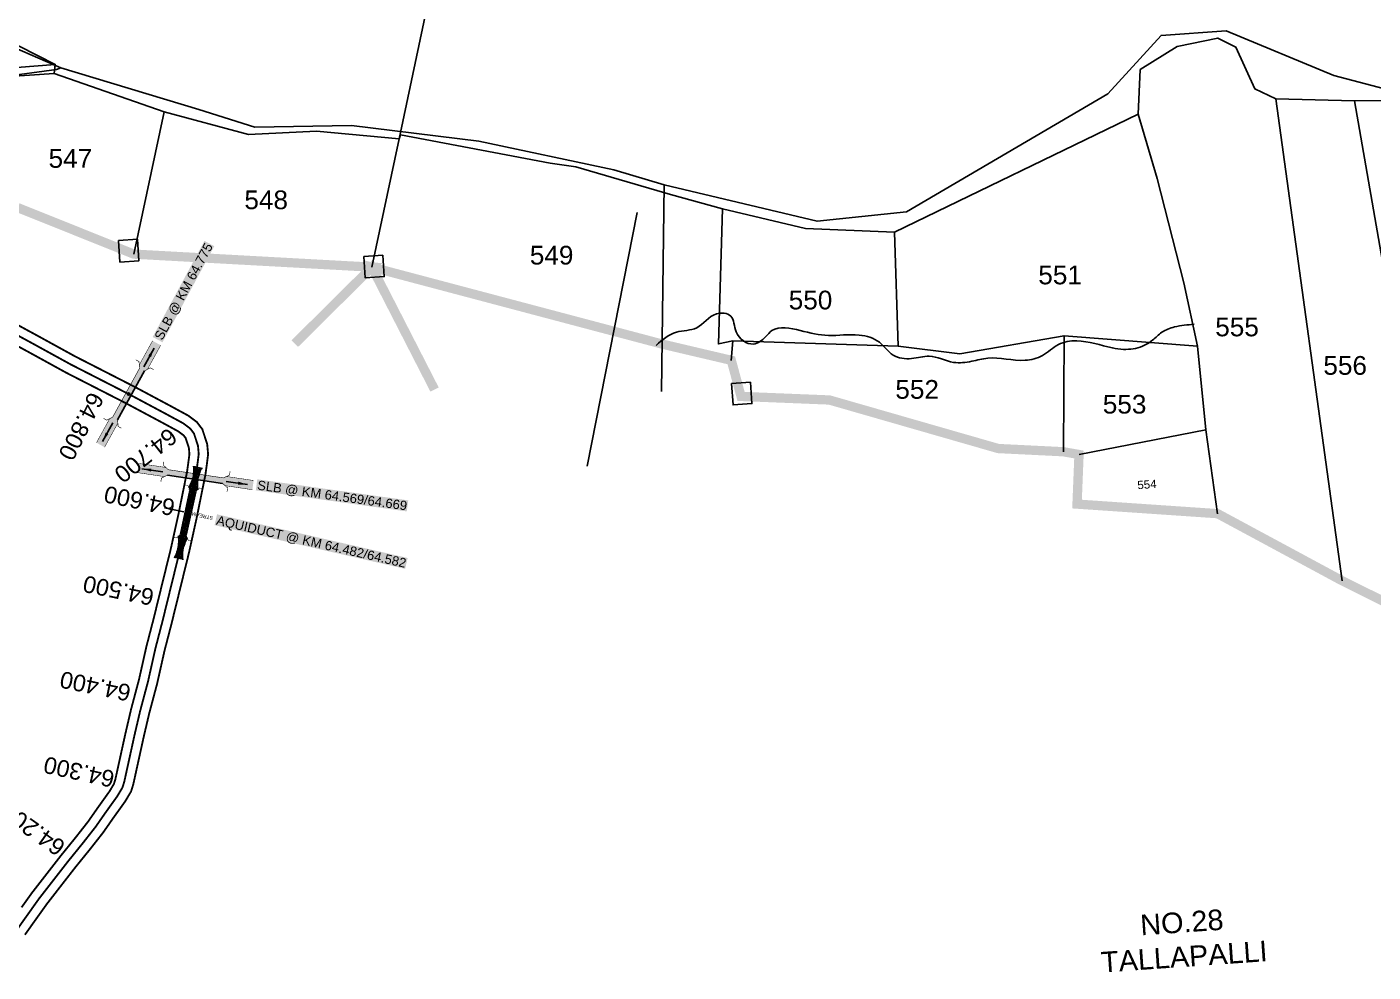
# Model space of a CAD drawing. Header units: inches. Extents: x 206739 to 240559, y 1587423 to 1599564.
# Drawn here: x 220236 to 221685, y 1589307 to 1590325 of the extents above; entities that cross this region are included whole.
import ezdxf
from ezdxf.enums import TextEntityAlignment as Align

# ---------------------------------------------------------------- set-up
doc = ezdxf.new("R2010")
doc.units = ezdxf.units.IN
doc.header["$MEASUREMENT"] = 0
for name, pattern in [('ACAD_ISO02W100', [15, 12, -3]), ('DASHED2', [0.375, 0.25, -0.125]), ('HIDDEN2', [0.1875, 0.125, -0.0625])]:
    doc.linetypes.add(name, pattern=pattern)
for name, color, linetype in [('CANAL1', 7, 'Continuous'), ('CSMark', 72, 'Continuous'), ('PLOT', 7, 'Continuous'), ('PLOT NO', 7, 'Continuous'), ('ROAD', 1, 'Continuous'), ('STREAM', 4, 'Continuous'), ('STRUCTURE', 5, 'Continuous'), ('text1', 7, 'Continuous'), ('text2', 7, 'Continuous'), ('VILLAGE BOUNDARY STONES', 1, 'Continuous'), ('VILLAGE BOUNDRY', 5, 'Continuous')]:
    doc.layers.add(name, color=color, linetype=linetype)
doc.styles.get("Standard").update_dxf_attribs({"font": 'arial.ttf'})
doc.dimstyles.get("Standard").update_dxf_attribs({"dimtxt": 0.18, "dimasz": 0.18, "dimexe": 0.18, "dimexo": 0.0625, "dimgap": 0.09, "dimtad": 0, "dimtih": 1, "dimtoh": 1, "dimdec": 4, "dimzin": 0, "dimdsep": 46, "dimtxsty": 'Standard', "dimcen": 0.09, "dimadec": 0, "dimazin": 0, "dimtfac": 1, "dimtdec": 4, "dimtofl": 0, "dimtmove": 0, "dimatfit": 3, "dimfxl": 1, "dimtolj": 1, "dimtzin": 0, "dimarcsym": 0})

# ---------------------------------------------------------------- blocks, each defined once
blk = doc.blocks.new('SLB')
at = {"layer": 'STRUCTURE'}
h = blk.add_hatch(dxfattribs=at)
h.set_pattern_fill('DOTS', color=6, scale=20, angle=320.3722, style=0)
h.set_pattern_definition([(320.372247934, (-159.4327, -72.9564), (1.2786241598, 0.5641323054), [0, -1.25])])
h.paths.add_polyline_path([(769699.5, 1706871.1), (769699.5, 1706861.1), (769729.1, 1706861.1), (769732.1, 1706863.1), (769792.1, 1706863.1), (769795.1, 1706861.1), (769824.7, 1706861.1), (769824.7, 1706871.1), (769795.1, 1706871.1), (769792.1, 1706869.1), (769732.1, 1706869.1), (769729.1, 1706871.1)])
at = {"layer": 'STRUCTURE', "color": 6, "linetype": 'ACAD_ISO02W100', "ltscale": 0.5, "const_width": 0.5}
for points in [[(769699.5, 1706871.1), (769729.1, 1706871.1)], [(769795.1, 1706871.1), (769824.7, 1706871.1)], [(769699.5, 1706861.1), (769729.1, 1706861.1)], [(769795.1, 1706861.1), (769824.7, 1706861.1)]]:
    blk.add_lwpolyline(points, dxfattribs=at)
at = {"layer": 'STRUCTURE', "color": 6, "const_width": 0.628}
for points in [[(769726.1, 1706877.1), (769726.1, 1706873.1), (769732.1, 1706869.1), (769792.1, 1706869.1), (769798.1, 1706873.1), (769798.1, 1706877.1)], [(769726.1, 1706855.1), (769726.1, 1706859.1), (769732.1, 1706863.1), (769792.1, 1706863.1), (769798.1, 1706859.1), (769798.1, 1706855.1)]]:
    blk.add_lwpolyline(points, dxfattribs=at)
at = {"layer": 'STRUCTURE', "color": 6}
blk.add_lwpolyline([(769732.1, 1706863.1), (769792.1, 1706863.1)], dxfattribs=at)
blk.add_lwpolyline([(769732.1, 1706863.1), (769792.1, 1706863.1)], dxfattribs=at)
at = {"layer": 'STRUCTURE', "color": 0}
blk.add_circle((769762.1, 1706866.1), 1.24, dxfattribs=at)
for points in [[(769703.8, 1706866), (769726.7, 1706866)], [(769818.6, 1706865.8), (769795.7, 1706865.8)]]:
    blk.add_leader(points, dimstyle='Standard', override={"dimasz": 10, "dimgap": 0.09, "dimtad": 0}, dxfattribs=at)
blk = doc.blocks.new('AQUEDUCT')
at = {"layer": 'STRUCTURE'}
h = blk.add_hatch(dxfattribs=at)
h.set_pattern_fill('DASH', color=256, scale=8, angle=-90, style=0)
h.set_pattern_definition([(270, (-1706662.7411, 769762.6106), (1, -1), [1, -1])])
edge = h.paths.add_edge_path()
edge.add_spline(control_points=[(6.5, -63.1), (6.2, -62.6), (5.2, -61.2), (4.6, -58.3), (4.1, -54.4), (3.3, -48.8), (4.1, -41.4), (5.4, -35.8), (6, -33)], knot_values=[0, 0, 0, 0, 1.613557, 5.24513, 8.624976, 13.470124, 22.190216, 30.746377, 30.746377, 30.746377, 30.746377], degree=3, periodic=0)
edge.add_line((6, -33), (4, -30))
edge.add_line((4, -30), (4, 30))
edge.add_line((4, 30), (6, 33))
edge.add_spline(control_points=[(6, 33), (5.3, 35.8), (3.9, 41.3), (2.8, 48.7), (3.5, 54.4), (3.9, 58.3), (4.4, 61.2), (5.4, 62.6), (5.7, 63.1)], knot_values=[0, 0, 0, 0, 8.556161, 17.276253, 22.121402, 25.501247, 29.13282, 30.746377, 30.746377, 30.746377, 30.746377], degree=3, periodic=0)
edge.add_line((5.7, 63.1), (-6.5, 63.1))
edge.add_spline(control_points=[(-6.5, 63.1), (-6.2, 62.6), (-5.2, 61.2), (-4.6, 58.3), (-4.1, 54.4), (-3.3, 48.8), (-4.1, 41.4), (-5.4, 35.8), (-6, 33)], knot_values=[0, 0, 0, 0, 1.613557, 5.24513, 8.624976, 13.470124, 22.190216, 30.746377, 30.746377, 30.746377, 30.746377], degree=3, periodic=0)
edge.add_line((-6, 33), (-4, 30))
edge.add_line((-4, 30), (-4, -30))
edge.add_line((-4, -30), (-6, -33))
edge.add_spline(control_points=[(-6, -33), (-5.3, -35.8), (-3.9, -41.3), (-2.8, -48.7), (-3.5, -54.4), (-3.9, -58.3), (-4.4, -61.2), (-5.4, -62.6), (-5.7, -63.1)], knot_values=[0, 0, 0, 0, 8.556161, 17.276253, 22.121402, 25.501247, 29.13282, 30.746377, 30.746377, 30.746377, 30.746377], degree=3, periodic=0)
edge.add_line((-5.7, -63.1), (6.5, -63.1))
blk.add_circle((0, 0), 0.938)
at = {"layer": 'STRUCTURE', "const_width": 0.628}
for points in [[(-12, 36), (-8, 36), (-4, 30), (-4, -30), (-8, -36), (-12, -36)], [(12, 36), (8, 36), (4, 30), (4, -30), (8, -36), (12, -36)]]:
    blk.add_lwpolyline(points, dxfattribs=at)
at = {"layer": 'STRUCTURE', "color": 3}
for points in [[(-4, 30), (-4, -30)], [(-4, 30), (-4, -30)], [(4, 30), (4, -30)]]:
    blk.add_lwpolyline(points, dxfattribs=at)
at = {"layer": 'STRUCTURE'}
for points in [[(-6.5, 63.1), (-5.7, 61.7), (-4.7, 58.2), (-4.2, 54.9), (-3.6, 50.1), (-4.3, 41.4), (-6, 33)], [(5.7, 63.1), (4.8, 61.7), (3.9, 58.2), (3.5, 54.8), (3.1, 50), (4, 41.3), (6, 33)], [(-5.7, -63.1), (-4.8, -61.7), (-3.9, -58.2), (-3.5, -54.8), (-3.1, -50), (-4, -41.3), (-6, -33)], [(6.5, -63.1), (5.7, -61.7), (4.7, -58.2), (4.2, -54.9), (3.6, -50.1), (4.3, -41.4), (6, -33)]]:
    blk.add_spline(points, degree=3, dxfattribs=at)
at = {"layer": 'STRUCTURE', "color": 0}
blk.add_text('STREAM', height=5, dxfattribs=at).set_placement((-19.7, -0.1), align=Align.MIDDLE_CENTER)
for points in [[(32.5, 0.1), (5.8, 0)], [(0.4, -62), (0.1, -38.2)]]:
    blk.add_leader(points, dimstyle='Standard', override={"dimasz": 10, "dimgap": 0.09, "dimtad": 0}, dxfattribs=at)

msp = doc.modelspace()

# ---------------------------------------------------------------- linework, layer by layer
at = {"color": 3}
for p in [(220345.33786, 1589929.61676), (220417.30538, 1589840.7226), (220411.15193, 1589810.34851), (220386.73678, 1589705.11645)]:
    msp.add_point(p, dxfattribs=at)
at = {"layer": 'CANAL1', "color": 1, "ltscale": 4, "const_width": 2}
for points in [[(220233.69531, 1589347.4568), (220246.44378, 1589365.40086), (220257.19377, 1589380.47358), (220287.9434, 1589420.03168), (220303.95668, 1589439.77053), (220317.92437, 1589457.56709), (220328.59846, 1589472.88921), (220341.58883, 1589491.00723), (220348.01643, 1589501.81179), (220350.43285, 1589509.69219), (220361.51776, 1589560.15308), (220367.44476, 1589585.51018), (220375.9995, 1589617.64626), (220383.94263, 1589653.08409), (220391.57001, 1589682.50727), (220410.30427, 1589758.76033), (220418.53852, 1589796.03966), (220428.04265, 1589842.95315), (220429.96695, 1589857.04789), (220430.89932, 1589864.80511), (220429.91207, 1589875.69604), (220424.69489, 1589891.67344), (220418.77367, 1589899.42916), (220409.67625, 1589906.26941), (220390.01207, 1589916.96068), (220351.25817, 1589937.64941), (220287.65851, 1589970.16563), (220248.06986, 1589991.92498), (220172.31962, 1590033.09124)], [(220230.15022, 1589376.99914), (220241.15023, 1589392.42242), (220272.2806, 1589432.47032), (220288.32332, 1589452.24547), (220301.83963, 1589469.46691), (220312.26554, 1589484.43279), (220324.83717, 1589501.96677), (220329.59957, 1589509.97221), (220331.07315, 1589514.77781), (220342.01224, 1589564.57492), (220348.03924, 1589590.35982), (220356.5705, 1589622.40774), (220364.49937, 1589657.78191), (220372.17799, 1589687.40273), (220390.82573, 1589763.30367), (220398.97148, 1589800.18234), (220408.31335, 1589846.29485), (220410.12905, 1589859.59411), (220410.79068, 1589865.09889), (220410.19793, 1589871.63796), (220406.73711, 1589882.23656), (220404.55033, 1589885.10084), (220398.83175, 1589889.40059), (220380.52593, 1589899.35332), (220341.99583, 1589919.92259), (220278.28749, 1589952.49437), (220238.47814, 1589974.37502), (220162.78038, 1590015.51276)]]:
    msp.add_lwpolyline(points, dxfattribs=at)
at = {"layer": 'CANAL1', "color": 1, "linetype": 'HIDDEN2', "ltscale": 50, "const_width": 2}
msp.add_lwpolyline([(220225.71799, 1589353.74866), (220238.25399, 1589371.39366), (220249.12899, 1589386.64166), (220280.06899, 1589426.44466), (220296.09699, 1589446.20166), (220309.83899, 1589463.71066), (220320.38899, 1589478.85466), (220333.16999, 1589496.68066), (220338.76499, 1589506.08566), (220340.70999, 1589512.42866), (220351.72199, 1589562.55766), (220357.69899, 1589588.12866), (220366.24199, 1589620.22066), (220374.17799, 1589655.62666), (220381.83099, 1589685.14866), (220386.73678, 1589705.11645), (220400.52199, 1589761.22566), (220408.71199, 1589798.30466), (220418.13499, 1589844.81766), (220420.00499, 1589858.51466), (220420.80199, 1589865.14566), (220420.01199, 1589873.86066), (220415.67299, 1589887.14866), (220411.61899, 1589892.45866), (220404.21099, 1589898.02866), (220385.22599, 1589908.35066), (220346.58399, 1589928.97966), (220282.92999, 1589961.52366), (220243.23099, 1589983.34366), (220167.50699, 1590024.49566)], dxfattribs=at)
at = {"layer": 'PLOT'}
for points in [[(220607.13803, 1590066.15455), (220636.33738, 1590204.27627), (220680.37601, 1590411.827), (220684.1495, 1590421.69426), (220765.42199, 1590463.86411), (220773.2591, 1590479.40125), (221037.1048, 1590817.21887), (221094.24275, 1590891.67874)], [(220069.45402, 1590384.68894), (220266.38408, 1590284.36623), (220266.38408, 1590284.36623), (220265.35678, 1590274.50539), (220383.72678, 1590233.24571), (220474.49317, 1590208.83003), (220547.65449, 1590212.70826), (220636.33738, 1590204.27627), (220637.92731, 1590208.63932), (220799.01994, 1590177.91106), (220826.47139, 1590174.13804), (220928.41805, 1590144.31559), (220984.3171, 1590128.90638), (221073.88235, 1590107.88842), (221169.62096, 1590103.9592), (221431.75781, 1590230.66032), (221434.10088, 1590278.81782), (221473.75014, 1590303.65812), (221517.36884, 1590312.72036), (221536.94116, 1590303.11387), (221557.45231, 1590258.04805), (221579.8212, 1590247.32567), (221664.67304, 1590245.25562), (221710.22874, 1590245.39127)], [(220050.75652, 1590308.421), (220188.26613, 1590278.34179), (220266.38408, 1590284.36623)], [(220265.35678, 1590274.50539), (220190.56967, 1590269.41634), (220048.64792, 1590293.69669)], [(221579.8212, 1590247.32567), (221651.25283, 1589728.60022)], [(221664.67304, 1590245.25562), (221725.85211, 1589893.27311), (221840.65964, 1589901.75933)], [(220383.72678, 1590233.24571), (220350.83204, 1590080.19527)], [(221431.75781, 1590230.66032), (221452.29488, 1590161.46007), (221480.99713, 1590049.26829), (221495.61775, 1589981.01223), (221504.56283, 1589891.12381), (221517.31374, 1589800.80107)], [(221495.61775, 1589981.01223), (221352.14207, 1589992.38592), (221239.86654, 1589972.70238), (221173.37258, 1589981.16211), (220995.52539, 1589986.79473), (220980.05112, 1589983.58642), (220984.3171, 1590128.90638)], [(221169.62096, 1590103.9592), (221173.37258, 1589981.16211)], [(221352.14207, 1589992.38592), (221351.31287, 1589867.46041)], [(220995.52539, 1589986.79473), (220993.94863, 1589965.85513)], [(221504.56283, 1589891.12381), (221368.15809, 1589864.46888)]]:
    msp.add_lwpolyline(points, dxfattribs=at)
at = {"layer": 'ROAD'}
for points in [[(220061.15414, 1590377.64037), (220222.93007, 1590302.29953), (220272.37287, 1590280.8044)], [(220209.3615, 1590271.05031), (220267.59727, 1590278.83854), (220272.37287, 1590280.8044), (220420.88776, 1590235.79649), (220481.10827, 1590216.93745), (220585.20763, 1590218.64036), (220722.42115, 1590201.64625), (220867.52033, 1590170.86526), (220921.73777, 1590154.63787), (221086.26667, 1590115.52028), (221182.45702, 1590125.57143), (221399.18804, 1590252.78881), (221456.46951, 1590315.64377), (221526.47002, 1590320.48324), (221642.33898, 1590272.27604), (221750.1137, 1590244.25626)], [(220921.73777, 1590154.63787), (220918.73934, 1589932.37633)]]:
    msp.add_lwpolyline(points, dxfattribs=at)
at = {"layer": 'STREAM'}
msp.add_spline([(220912.90964, 1589982.00196), (220934.89192, 1589996.20122), (220956.72315, 1590000.93071), (220977.84813, 1590015.87575), (220993.32002, 1590013.52395), (220999.13583, 1589996.4162), (221017.76129, 1589983.41426), (221030.92306, 1589991.16711), (221037.71108, 1589997.87552), (221068.04649, 1589997.95984), (221098.43039, 1589992.61372), (221131.63419, 1589993.0979), (221153.32159, 1589985.33919), (221168.17949, 1589971.47298), (221187.97221, 1589967.80979), (221206.93471, 1589970.32833), (221233.1778, 1589963.68963), (221252.63817, 1589964.83376), (221269.84647, 1589968.15816), (221310.08816, 1589965.90871), (221328.87064, 1589971.03121), (221345.9794, 1589982.88091), (221365.64692, 1589986.85704), (221404.04337, 1589979.24719), (221416.03788, 1589977.66128), (221436.34833, 1589981.07806), (221447.37409, 1589987.67693), (221457.27282, 1589996.00923), (221470.97409, 1590001.78676), (221491.92755, 1590004.64421)], degree=3, dxfattribs=at)
at = {"layer": 'text2', "color": 2}
msp.add_lwpolyline([(220839, 1589852), (220892.73264, 1590124.9919)], dxfattribs=at)
at = {"layer": 'text2', "color": 3, "linetype": 'Continuous'}
for p in [(220320.20228, 1589942.46768), (220407.48896, 1589895.56398), (220409.38581, 1589801.6307), (220386.73678, 1589705.11644), (220363.08541, 1589608.3629), (220340.39009, 1589511.38542), (220283.1949, 1589430.29782)]:
    msp.add_point(p, dxfattribs=at)
at = {"layer": 'VILLAGE BOUNDARY STONES'}
for points in [[(220334.42174, 1590094.70215), (220354.82243, 1590096.11255), (220356.41638, 1590073.05696), (220336.01568, 1590071.64656)], [(220598.50128, 1590077.6429), (220618.90197, 1590079.0533), (220620.49592, 1590055.99771), (220600.09522, 1590054.58731)], [(220994.1966, 1589940.8645), (221014.5973, 1589942.2749), (221016.19124, 1589919.21931), (220995.79054, 1589917.80891)]]:
    msp.add_lwpolyline(points, close=True, dxfattribs=at)
at = {"layer": 'VILLAGE BOUNDRY', "linetype": 'DASHED2', "ltscale": 50, "const_width": 10}
msp.add_lwpolyline([(221751.18563, 1589678.98526), (221651.25283, 1589728.60022), (221517.31374, 1589800.80107), (221366.02274, 1589811.1224), (221368.15809, 1589864.46888), (221351.31287, 1589867.46041), (221281.19211, 1589870.92495), (221099.55466, 1589923.17267), (221004.45049, 1589927.01091), (220993.94863, 1589965.85513), (220920.32088, 1589983.15336), (220607.13803, 1590066.15455), (220674.60883, 1589934.40574), (220607.13803, 1590066.15455), (220524.23996, 1589983.88613), (220607.13803, 1590066.15455), (220350.83204, 1590080.19527), (220226.14371, 1590130.21947)], dxfattribs=at)

# ---------------------------------------------------------------- block references
at = {"xscale": 0.8, "yscale": 0.8, "zscale": 0.8, "rotation": 167.7615547016138}
msp.add_blockref('AQUEDUCT', (220409.38581, 1589801.6307), dxfattribs=at)
at = {"layer": 'STRUCTURE', "color": 0}
for p, rotation in [((1344330.97142, 92404.39675), 61.16491544685189), ((-792187.16258, 14862.09402), 351.5361436172842)]:
    msp.add_blockref('SLB', p, dxfattribs=dict(at, rotation=rotation))

# ---------------------------------------------------------------- texts
at = {"layer": 'CSMark', "color": 1}
for s, rotation, p in [('64.800', 243.52241756, (220311.52758, 1589929.22854)), ('64.700', 218.28637614, (220393.9977, 1589887.28685)), ('64.600', 168.42210808, (220394.7576, 1589806.82145)), ('64.500', 168.42210808, (220372.10858, 1589710.3072)), ('64.400', 168.42210808, (220347.20274, 1589607.30835)), ('64.300', 167.59125162, (220329.54912, 1589514.50473)), ('64.200', 144.71951757, (220273.71724, 1589438.44547))]:
    msp.add_text(s, height=18, rotation=rotation, dxfattribs=at).set_placement(p, align=Align.MIDDLE_LEFT)
at = {"layer": 'PLOT NO'}
for s, p in [('547', (220282.65318, 1590183.17113)), ('548', (220493.40195, 1590138.62851)), ('549', (220800.57415, 1590079.03719)), ('551', (221347.78113, 1590057.75553)), ('550', (221079.19562, 1590030.74225)), ('555', (221538.21497, 1590001.79778)), ('556', (221654.57206, 1589960.38045)), ('552', (221193.93023, 1589934.56599)), ('553', (221417.1895, 1589918.63503))]:
    msp.add_text(s, height=20.139367, dxfattribs=at).set_placement(p, align=Align.MIDDLE_CENTER)
msp.add_text('554', height=8.885266, rotation=3.95483792, dxfattribs=at).set_placement((221441.27353, 1589832.23421), align=Align.MIDDLE_CENTER)
at = {"layer": 'STRUCTURE', "color": 5, "char_height": 10, "attachment_point": 1, "bg_fill": 1, "box_fill_scale": 1.1, "bg_fill_color": 7, "bg_fill_true_color": 16777215, "bg_fill_transparency": 0}
for s, insert, width, rotation in [('SLB @ KM 64.775', (220372.62158, 1589991.39472, 57), 115.4547067, 61.684596), ('SLB @ KM 64.569/64.669', (220484.71705, 1589836.65028, 57), 162.0099591, 352.05582417), ('AQUIDUCT @ KM 64.482/64.582', (220441.26068, 1589798.92013, 57), 208.4356071, 347.09528985)]:
    msp.add_mtext(s, dxfattribs=dict(at, insert=insert, width=width, rotation=rotation))
at = {"layer": 'text1', "insert": (221387.31727, 1589365.83794), "char_height": 22.2131651, "width": 181.8431985, "attachment_point": 1, "rotation": 3.95483792}
msp.add_mtext('\\pxqc;NO.28 TALLAPALLI', dxfattribs=at)

doc.saveas('drawing.dxf')
